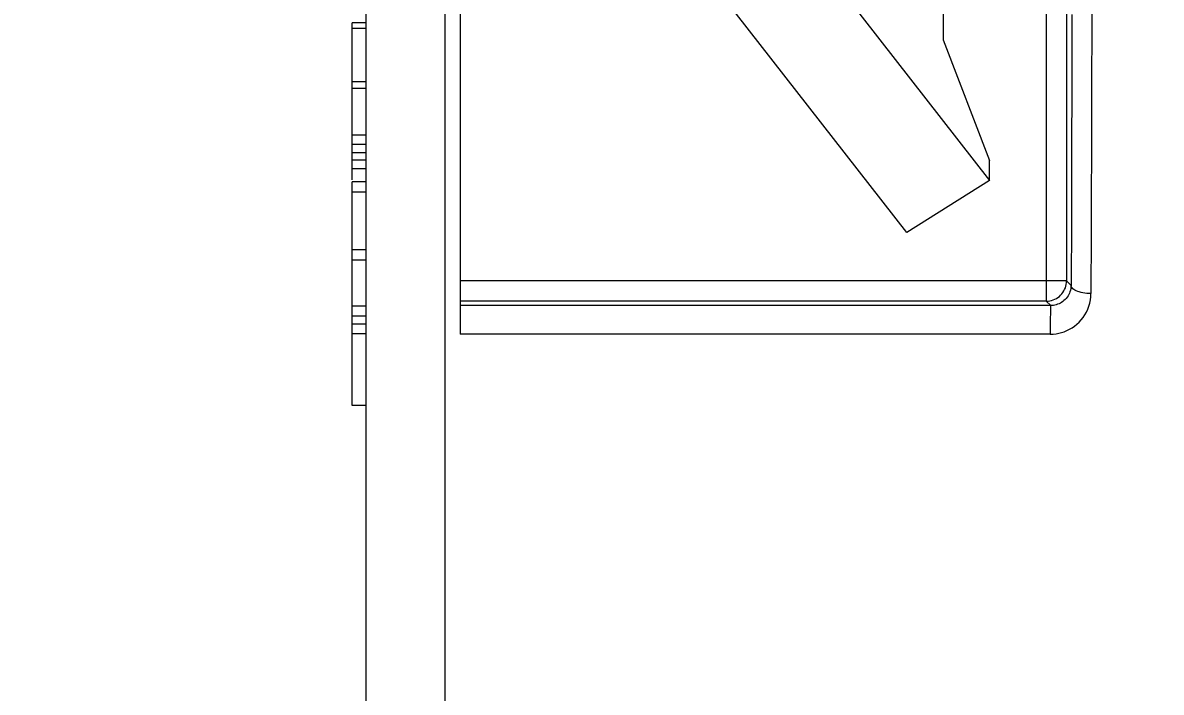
# Model space of a CAD drawing. Header units: millimetres. Extents: x -853320 to 19484, y -510814 to 9708.
# Drawn here: x 2815.64 to 2832.54, y 6434.71 to 6444.65 of the extents above; entities that cross this region are included whole.
import ezdxf
from ezdxf import colors
from ezdxf.entities.mleader import LeaderData, LeaderLine
from ezdxf.math import Vec2, Vec3

# ---------------------------------------------------------------- set-up
doc = ezdxf.new("R2010")
doc.units = ezdxf.units.MM
for name, color, linetype, lineweight in [('F_ARREDI', 7, 'Continuous', 5), ('F_ELETTRICO', 22, 'Continuous', 5), ('F_ELETTRODOMESTICI', 40, 'Continuous', 5)]:
    doc.layers.add(name, color=color, linetype=linetype, lineweight=lineweight)
doc.styles.add('DANZI-DIDASCALIE', font='Yu Gothic UI Light.ttf', dxfattribs={"height": 30})

# ---------------------------------------------------------------- blocks, each defined once
blk = doc.blocks.new('_Dot')
at = {"color": 0, "linetype": 'ByBlock', "lineweight": -2}
blk.add_line((-0.5, 0), (-1, 0), dxfattribs=at)
at = {"color": 0, "linetype": 'ByBlock', "const_width": 0.5}
blk.add_lwpolyline([(-0.25, 0, 1), (0.25, 0, 1)], format="xyb", close=True, dxfattribs=at)
blk = doc.blocks.new('BAGNO-LAVANDERIA_pianta_sol.B')
at = {"layer": 'F_ELETTRODOMESTICI', "color": 5, "ltscale": 5}
ml = blk.add_multileader_mtext('Standard', dxfattribs=at)
ml.set_content('{\\fYu Gothic UI Light|b0|i0|c128|p34;BASAMENTO c/cassetto} ditta MIELE art.WTS 610', color=5, style='DANZI-DIDASCALIE')
ml.set_leader_properties(color=256, linetype='ByLayer', lineweight=-1)
ml.set_arrow_properties(name='DOT')
ml.build(insert=Vec2(0, 0))
ml.multileader.update_dxf_attribs({"arrow_head_size": 5, "scale": 5})
ctx = ml.context
ctx.base_point, ctx.scale, ctx.char_height, ctx.arrow_head_size, ctx.landing_gap_size, ctx.plane_origin, ctx.plane_x_axis, ctx.plane_y_axis = Vec3(865728.962, 518190.635), 5, 25, 5, 10, Vec3(865691.994, 518253.274), Vec3(0, -1), Vec3(1, 0)
notes = []
notes.append((ctx, [(0, (0, 0, 0), (0, 0), (1, 0), 1, [])]))
ctx.mtext.insert, ctx.mtext.text_direction, ctx.mtext.rotation, ctx.mtext.width, ctx.mtext.flow_direction = Vec3(865741.68, 518180.635), Vec3(0, -1), 4.712389, 471.57428, 5
ml = blk.add_multileader_mtext('Standard', dxfattribs=at)
ml.set_content('{\\fYu Gothic UI Light|b0|i0|c128|p34;LAVASCIUGA} ditta MIELE art.WTD165 WPM 8/5kg', color=5, style='DANZI-DIDASCALIE')
ml.set_leader_properties(color=256, linetype='ByLayer', lineweight=-1)
ml.set_arrow_properties(name='DOT')
ml.build(insert=Vec2(0, 0))
ml.multileader.update_dxf_attribs({"arrow_head_size": 5, "scale": 5})
ctx = ml.context
ctx.base_point, ctx.scale, ctx.char_height, ctx.arrow_head_size, ctx.landing_gap_size, ctx.plane_origin, ctx.plane_x_axis, ctx.plane_y_axis = Vec3(865852.825, 518185.277), 5, 25, 5, 10, Vec3(865819.832, 518247.915), Vec3(0, -1), Vec3(1, 0)
notes.append((ctx, [(0, (0, 0, 0), (0, 0), (1, 0), 1, [])]))
ctx.mtext.insert, ctx.mtext.text_direction, ctx.mtext.rotation, ctx.mtext.width, ctx.mtext.flow_direction = Vec3(865869.518, 518175.277), Vec3(0, -1), 4.712389, 377.01669, 5
for ctx, leaders in notes:
    for number, flags, end, landing, length, lines in leaders:
        leader = LeaderData()
        leader.index, (leader.has_last_leader_line, leader.has_dogleg_vector, leader.attachment_direction) = number, flags
        leader.last_leader_point, leader.dogleg_vector, leader.dogleg_length = Vec3(end), Vec3(landing), length
        for number, points, colour, breaks in lines:
            line = LeaderLine()
            line.index, line.vertices, line.color, line.breaks = number, Vec3.list(points), colors.encode_raw_color(colour), breaks
            leader.lines.append(line)
        ctx.leaders.append(leader)

msp = doc.modelspace()

# ---------------------------------------------------------------- linework, layer by layer
at = {"layer": 'F_ELETTRICO'}
for p, q in [((2821.91, 6430.681), (2821.91, 6467.216)), ((2822.131, 6456.015), (2822.131, 6440.023)), ((2820.731, 6451.875), (2820.731, 6421.174)), ((2825.221, 6448.428), (2829.992, 6442.304)), ((2830.833, 6448.515), (2830.833, 6440.512)), ((2831.133, 6448.518), (2831.133, 6440.812)), ((2828.763, 6441.531), (2823.992, 6447.654)), ((2829.303, 6445.051), (2829.303, 6444.393)), ((2831.509, 6445.126), (2831.505, 6443.298)), ((2820.731, 6444.645), (2820.531, 6444.645)), ((2820.531, 6442.311), (2820.531, 6444.645)), ((2820.731, 6444.562), (2820.531, 6444.562)), ((2829.303, 6444.393), (2829.992, 6442.599)), ((2820.731, 6443.77), (2820.531, 6443.77)), ((2820.731, 6443.667), (2820.531, 6443.667)), ((2820.731, 6442.978), (2820.531, 6442.978)), ((2820.731, 6442.837), (2820.531, 6442.837)), ((2820.731, 6442.714), (2820.531, 6442.714)), ((2820.731, 6442.605), (2820.531, 6442.605)), ((2820.731, 6442.479), (2820.531, 6442.479)), ((2829.992, 6442.304), (2829.992, 6442.599)), ((2829.992, 6442.304), (2828.763, 6441.531)), ((2820.731, 6442.285), (2820.531, 6442.285)), ((2820.531, 6438.965), (2820.531, 6442.285)), ((2820.731, 6442.131), (2820.531, 6442.131)), ((2820.731, 6441.273), (2820.531, 6441.273)), ((2820.731, 6441.122), (2820.531, 6441.122)), ((2831.133, 6440.812), (2822.131, 6440.812)), ((2831.201, 6440.745), (2831.133, 6440.812)), ((2820.731, 6440.44), (2820.531, 6440.44)), ((2830.833, 6440.512), (2822.131, 6440.512)), ((2830.899, 6440.447), (2822.131, 6440.449)), ((2830.899, 6440.447), (2830.833, 6440.512)), ((2820.731, 6440.288), (2820.531, 6440.288)), ((2830.894, 6440.32), (2830.893, 6440.27)), ((2830.893, 6440.27), (2830.893, 6440.189)), ((2820.731, 6440.169), (2820.531, 6440.169)), ((2830.893, 6440.189), (2830.893, 6440.104)), ((2830.893, 6440.104), (2830.893, 6440.022)), ((2820.731, 6440.028), (2820.531, 6440.028)), ((2830.893, 6440.022), (2822.131, 6440.023)), ((2820.731, 6438.965), (2820.531, 6438.965))]:
    msp.add_line(p, q, dxfattribs=at)
for points in [[(2831.214, 6444.77), (2831.205, 6441.707), (2831.201, 6440.745)], [(2831.505, 6443.298), (2831.499, 6441.506), (2831.496, 6440.625)], [(2830.833, 6440.512), (2830.86, 6440.514), (2830.886, 6440.517), (2830.911, 6440.523), (2830.936, 6440.531), (2830.961, 6440.541), (2830.984, 6440.553), (2831.006, 6440.567), (2831.027, 6440.583), (2831.046, 6440.601), (2831.064, 6440.62), (2831.08, 6440.641), (2831.094, 6440.663), (2831.106, 6440.686), (2831.116, 6440.711), (2831.123, 6440.736), (2831.129, 6440.761), (2831.132, 6440.787), (2831.133, 6440.812)], [(2830.893, 6440.022), (2830.936, 6440.023), (2830.978, 6440.028), (2831.019, 6440.035), (2831.06, 6440.046), (2831.101, 6440.059), (2831.14, 6440.075), (2831.179, 6440.095), (2831.217, 6440.117), (2831.254, 6440.142), (2831.288, 6440.17), (2831.321, 6440.201), (2831.352, 6440.235), (2831.38, 6440.271), (2831.406, 6440.31), (2831.429, 6440.351), (2831.449, 6440.393), (2831.465, 6440.438), (2831.478, 6440.483), (2831.488, 6440.53), (2831.494, 6440.577), (2831.496, 6440.625)], [(2831.201, 6440.745), (2831.2, 6440.721), (2831.197, 6440.698), (2831.192, 6440.675), (2831.185, 6440.652), (2831.177, 6440.63), (2831.167, 6440.609), (2831.156, 6440.589), (2831.143, 6440.57), (2831.128, 6440.552), (2831.113, 6440.536), (2831.096, 6440.52), (2831.079, 6440.506), (2831.061, 6440.494), (2831.042, 6440.483), (2831.022, 6440.473), (2831.002, 6440.465), (2830.982, 6440.459), (2830.961, 6440.454), (2830.941, 6440.45), (2830.92, 6440.448), (2830.899, 6440.447)], [(2831.496, 6440.625), (2831.465, 6440.626), (2831.435, 6440.628), (2831.405, 6440.632), (2831.376, 6440.636), (2831.349, 6440.642), (2831.323, 6440.649), (2831.299, 6440.657), (2831.277, 6440.666), (2831.258, 6440.675), (2831.241, 6440.686), (2831.227, 6440.697), (2831.216, 6440.708), (2831.208, 6440.72), (2831.203, 6440.732), (2831.201, 6440.745)], [(2830.899, 6440.447), (2830.898, 6440.446), (2830.898, 6440.441), (2830.897, 6440.434), (2830.896, 6440.425), (2830.896, 6440.413), (2830.896, 6440.398), (2830.895, 6440.382), (2830.895, 6440.363), (2830.894, 6440.32)]]:
    msp.add_lwpolyline(points, dxfattribs=at)

# ---------------------------------------------------------------- block references
at = {"layer": 'F_ARREDI', "color": 2, "lineweight": 5}
msp.add_blockref('BAGNO-LAVANDERIA_pianta_sol.B', (-853319.899, -510814.178), dxfattribs=at)

doc.saveas('drawing.dxf')
